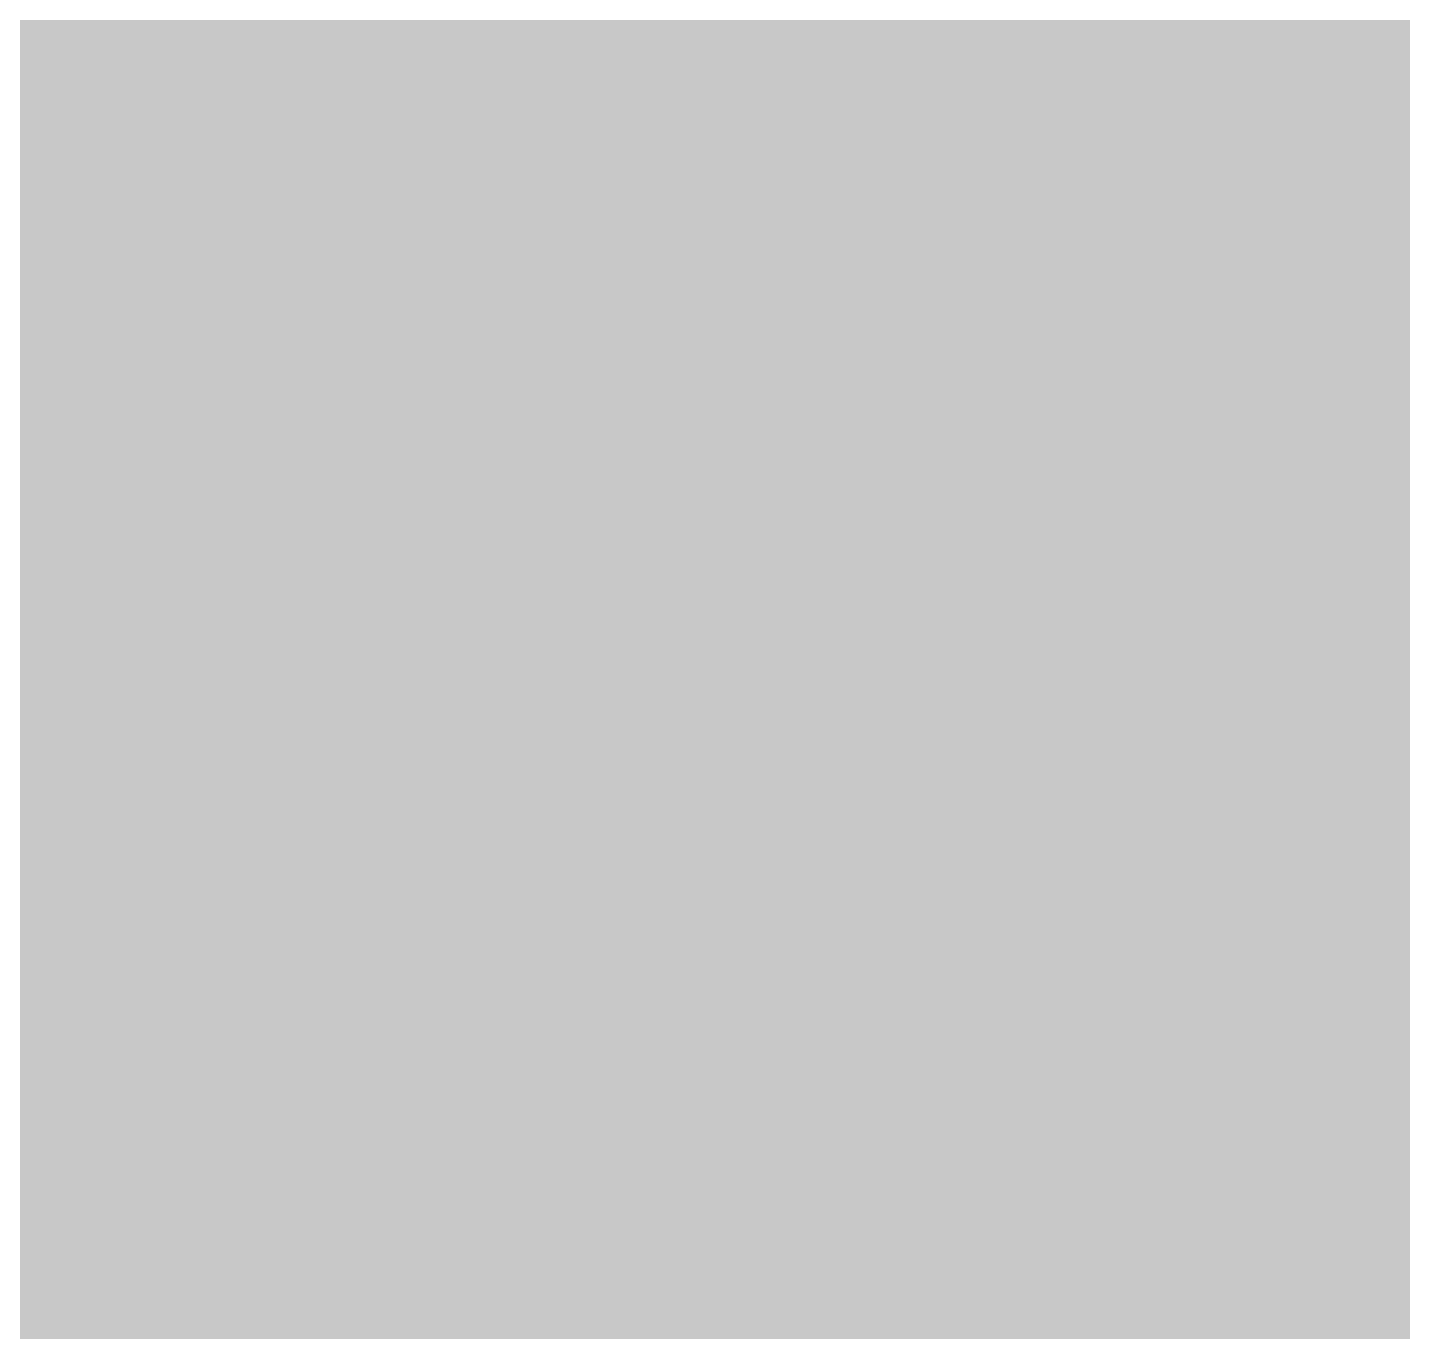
# Model space of a CAD drawing. Header units: metres. Extents: x 326467 to 340077, y 1811030 to 1824953.
# Drawn here: x 329692.102 to 329693.089, y 1813158.295 to 1813159.231 of the extents above; entities that cross this region are included whole.
import ezdxf

# ---------------------------------------------------------------- set-up
doc = ezdxf.new("R2010")
doc.units = ezdxf.units.M
doc.header["$MEASUREMENT"] = 0
for name, color, linetype in [('CRZ LINE FOR RIVER OR CREEK', 84, 'Continuous'), ('HAZARDS LINE', 1, 'Continuous'), ('MANGROOVE', 112, 'Continuous'), ('NDZ-200M FROM CRZ', 30, 'Continuous')]:
    doc.layers.add(name, color=color, linetype=linetype)

# ---------------------------------------------------------------- blocks, each defined once
blk = doc.blocks.new('16')
at = {"layer": 'CRZ LINE FOR RIVER OR CREEK', "ltscale": 0.1, "const_width": 3.03214, "flags": 128}
blk.add_lwpolyline([(329553.74885, 1812890.10495), (329595.20958, 1812950.43471), (329612.00333, 1813031.17147), (329648.94676, 1813103.66602), (329708.44575, 1813180.77138), (329759.02842, 1813224.11595), (329775.57258, 1813272.50812), (329790.45424, 1813367.41115), (329809.15999, 1813433.98147)], dxfattribs=at)
at = {"layer": 'HAZARDS LINE', "lineweight": 18, "const_width": 3.03214}
blk.add_lwpolyline([(329689.65187, 1813139.74173), (329689.68307, 1813143.7848), (329689.71427, 1813147.82787), (329693.78796, 1813151.83975), (329693.81915, 1813155.88283), (329693.85035, 1813159.9259), (329697.92395, 1813163.93778), (329697.95515, 1813167.98085), (329702.02883, 1813171.99273), (329702.06003, 1813176.0358), (329706.13363, 1813180.04768), (329710.17603, 1813180.01648), (329710.20723, 1813184.05956), (329714.24971, 1813184.02836), (329718.32331, 1813188.04024)], dxfattribs=at)
at = {"layer": 'MANGROOVE', "const_width": 3.03214, "flags": 128}
blk.add_lwpolyline([(329691.55503, 1813386.36923), (329687.20064, 1813345.9697), (329687.16944, 1813341.92663), (329687.10704, 1813333.84048), (329678.89736, 1813317.73058), (329666.45809, 1813277.39344), (329654.14361, 1813253.22859), (329629.60817, 1813217.02802), (329609.17762, 1813188.88248), (329584.73586, 1813164.81122), (329586.32856, 1813139.62311), (329597.19836, 1813125.05226), (329608.09866, 1813114.43218), (329629.163, 1813111.63566), (329670.21094, 1813136.78083), (329741.61003, 1813218.9239), (329764.24629, 1813249.04011), (329776.45192, 1813293.72385), (329780.06074, 1813360.55417), (329809.35177, 1813454.46624)], dxfattribs=at)
at = {"layer": 'NDZ-200M FROM CRZ', "const_width": 3.03214, "flags": 128}
blk.add_lwpolyline([(328500.10422, 1812715.84807), (328586.46004, 1812675.18693), (328687.36486, 1812654.19171), (328814.79434, 1812626.29369), (328896.97857, 1812575.75123), (329009.82346, 1812530.404), (329088.60411, 1812523.7311), (329177.6468, 1812537.19558), (329273.31834, 1812592.83487), (329399.3009, 1812709.34769), (329470.47137, 1812762.27221), (329553.74885, 1812890.10495), (329595.20958, 1812950.43471), (329612.00333, 1813031.17147), (329648.94676, 1813103.66602), (329700.37549, 1813170.31305), (329708.44575, 1813180.77138), (329759.02842, 1813224.11595), (329775.57258, 1813272.50812), (329790.45424, 1813367.41115), (329809.15999, 1813433.98147)], dxfattribs=at)

msp = doc.modelspace()

# ---------------------------------------------------------------- block references
msp.add_blockref('16', (0, 0))

doc.saveas('drawing.dxf')
